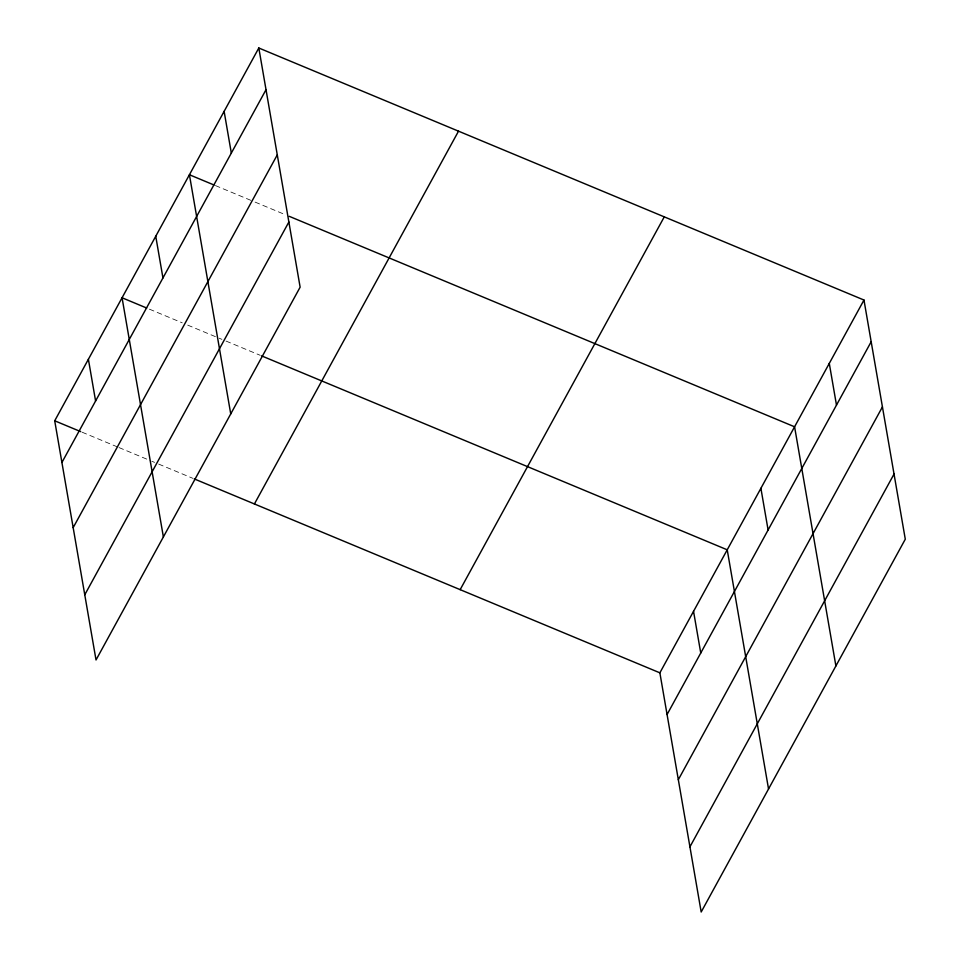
<?xml version="1.0" encoding="UTF-8"?>
<svg xmlns="http://www.w3.org/2000/svg" width="960" height="960" viewBox="0 0 960 960"><rect width="100%" height="100%" fill="white"/><g stroke="black" fill="none" stroke-linecap="round" stroke-linejoin="round"><path stroke-width="0.72" stroke-dasharray="4.8 3.6" d="M215.412 185.568L253.716 201.528M255.084 202.092L285.168 214.632M149.424 309.168L182.256 322.836M187.716 325.116L217.812 337.644M219.18 338.22L221.916 339.36M226.02 341.064L260.22 355.308M82.068 432.18L117.624 447M118.992 447.564L150.456 460.668M151.824 461.244L154.56 462.384M158.664 464.088L192.864 478.332"/><path stroke-width="1.44" d="M258.816 48L300.132 287.172L96.024 659.964L54.708 420.792L258.816 48L863.976 300.036L905.292 539.208L701.184 912L659.868 672.828L863.976 300.036M61.908 462.492L266.028 89.7M73.164 527.664L277.284 154.872M84.768 594.792L288.876 222M254.412 503.964L458.52 131.172M460.164 589.656L664.272 216.864M667.068 714.528L871.176 341.736M678.324 779.7L882.432 406.908M689.928 846.84L894.036 474.048M214.044 185.004L189.42 174.744L230.736 413.916M289.272 216.336L794.58 426.792L835.896 665.952M146.688 308.028L122.064 297.768L163.38 536.94M261.588 355.872L727.224 549.804L768.54 788.976M54.708 420.792L80.7 431.616M194.232 478.896L659.868 672.828M829.284 363.408L836.484 405.108M760.896 488.292L768.108 530.004M693.54 611.316L700.752 653.016M224.124 111.372L231.324 153.072M155.748 236.256L162.948 277.956M88.392 359.28L95.592 400.98"/></g></svg>
